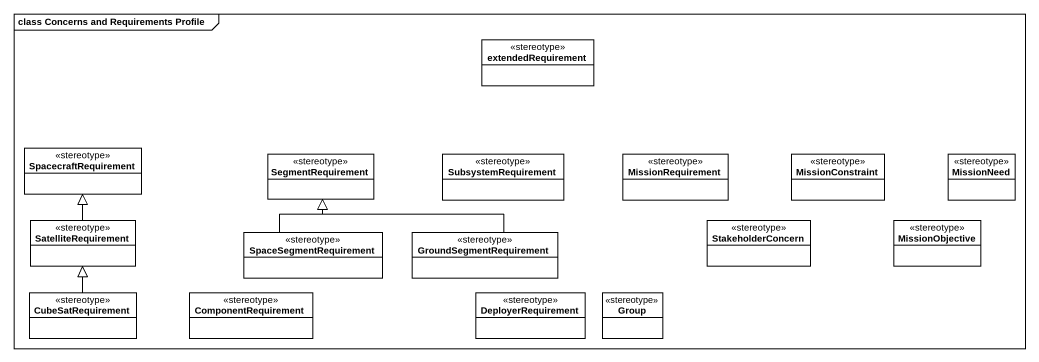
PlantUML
@startuml
mainframe class Concerns and Requirements Profile
hide circle
hide empty members
class extendedRequirement <<stereotype>> #FFFFFF
class SpacecraftRequirement <<stereotype>> #FFFFFF
class SegmentRequirement <<stereotype>> #FFFFFF
class SubsystemRequirement <<stereotype>> #FFFFFF
class MissionRequirement <<stereotype>> #FFFFFF
class MissionConstraint <<stereotype>> #FFFFFF
class MissionNeed <<stereotype>> #FFFFFF
class SatelliteRequirement <<stereotype>> #FFFFFF
class SpaceSegmentRequirement <<stereotype>> #FFFFFF
class GroundSegmentRequirement <<stereotype>> #FFFFFF
class StakeholderConcern <<stereotype>> #FFFFFF
class MissionObjective <<stereotype>> #FFFFFF
class CubeSatRequirement <<stereotype>> #FFFFFF
class ComponentRequirement <<stereotype>> #FFFFFF
class DeployerRequirement <<stereotype>> #FFFFFF
class "Group" as Group_ <<stereotype>> #FFFFFF
SatelliteRequirement -up-|> SpacecraftRequirement
SpaceSegmentRequirement -up-|> SegmentRequirement
GroundSegmentRequirement -left-|> SegmentRequirement
CubeSatRequirement -up-|> SatelliteRequirement
@enduml
